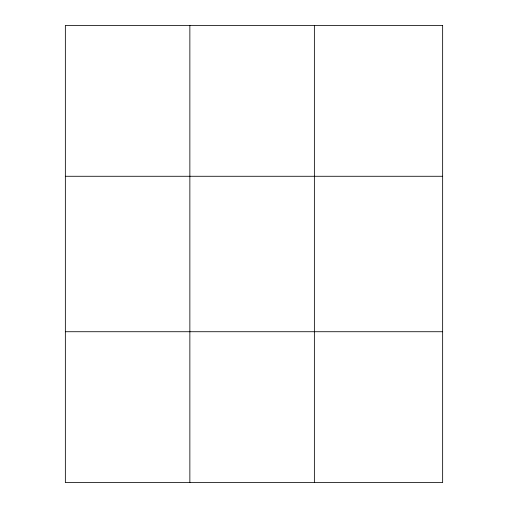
<?xml version="1.0" encoding="UTF-8"?>
<svg xmlns="http://www.w3.org/2000/svg" width="508" height="508" viewBox="0 0 508 508"><rect width="100%" height="100%" fill="white"/><g stroke="black" fill="none" stroke-linecap="round" stroke-linejoin="round"><path stroke-width="0.76" d="M189.859 482.6L189.859 25.4M314.369 482.6L314.369 25.4M65.354 176.276L442.646 176.276M65.354 331.724L442.646 331.724M442.646 25.4L442.646 482.6L65.354 482.6L65.354 25.4L442.646 25.4"/></g></svg>
